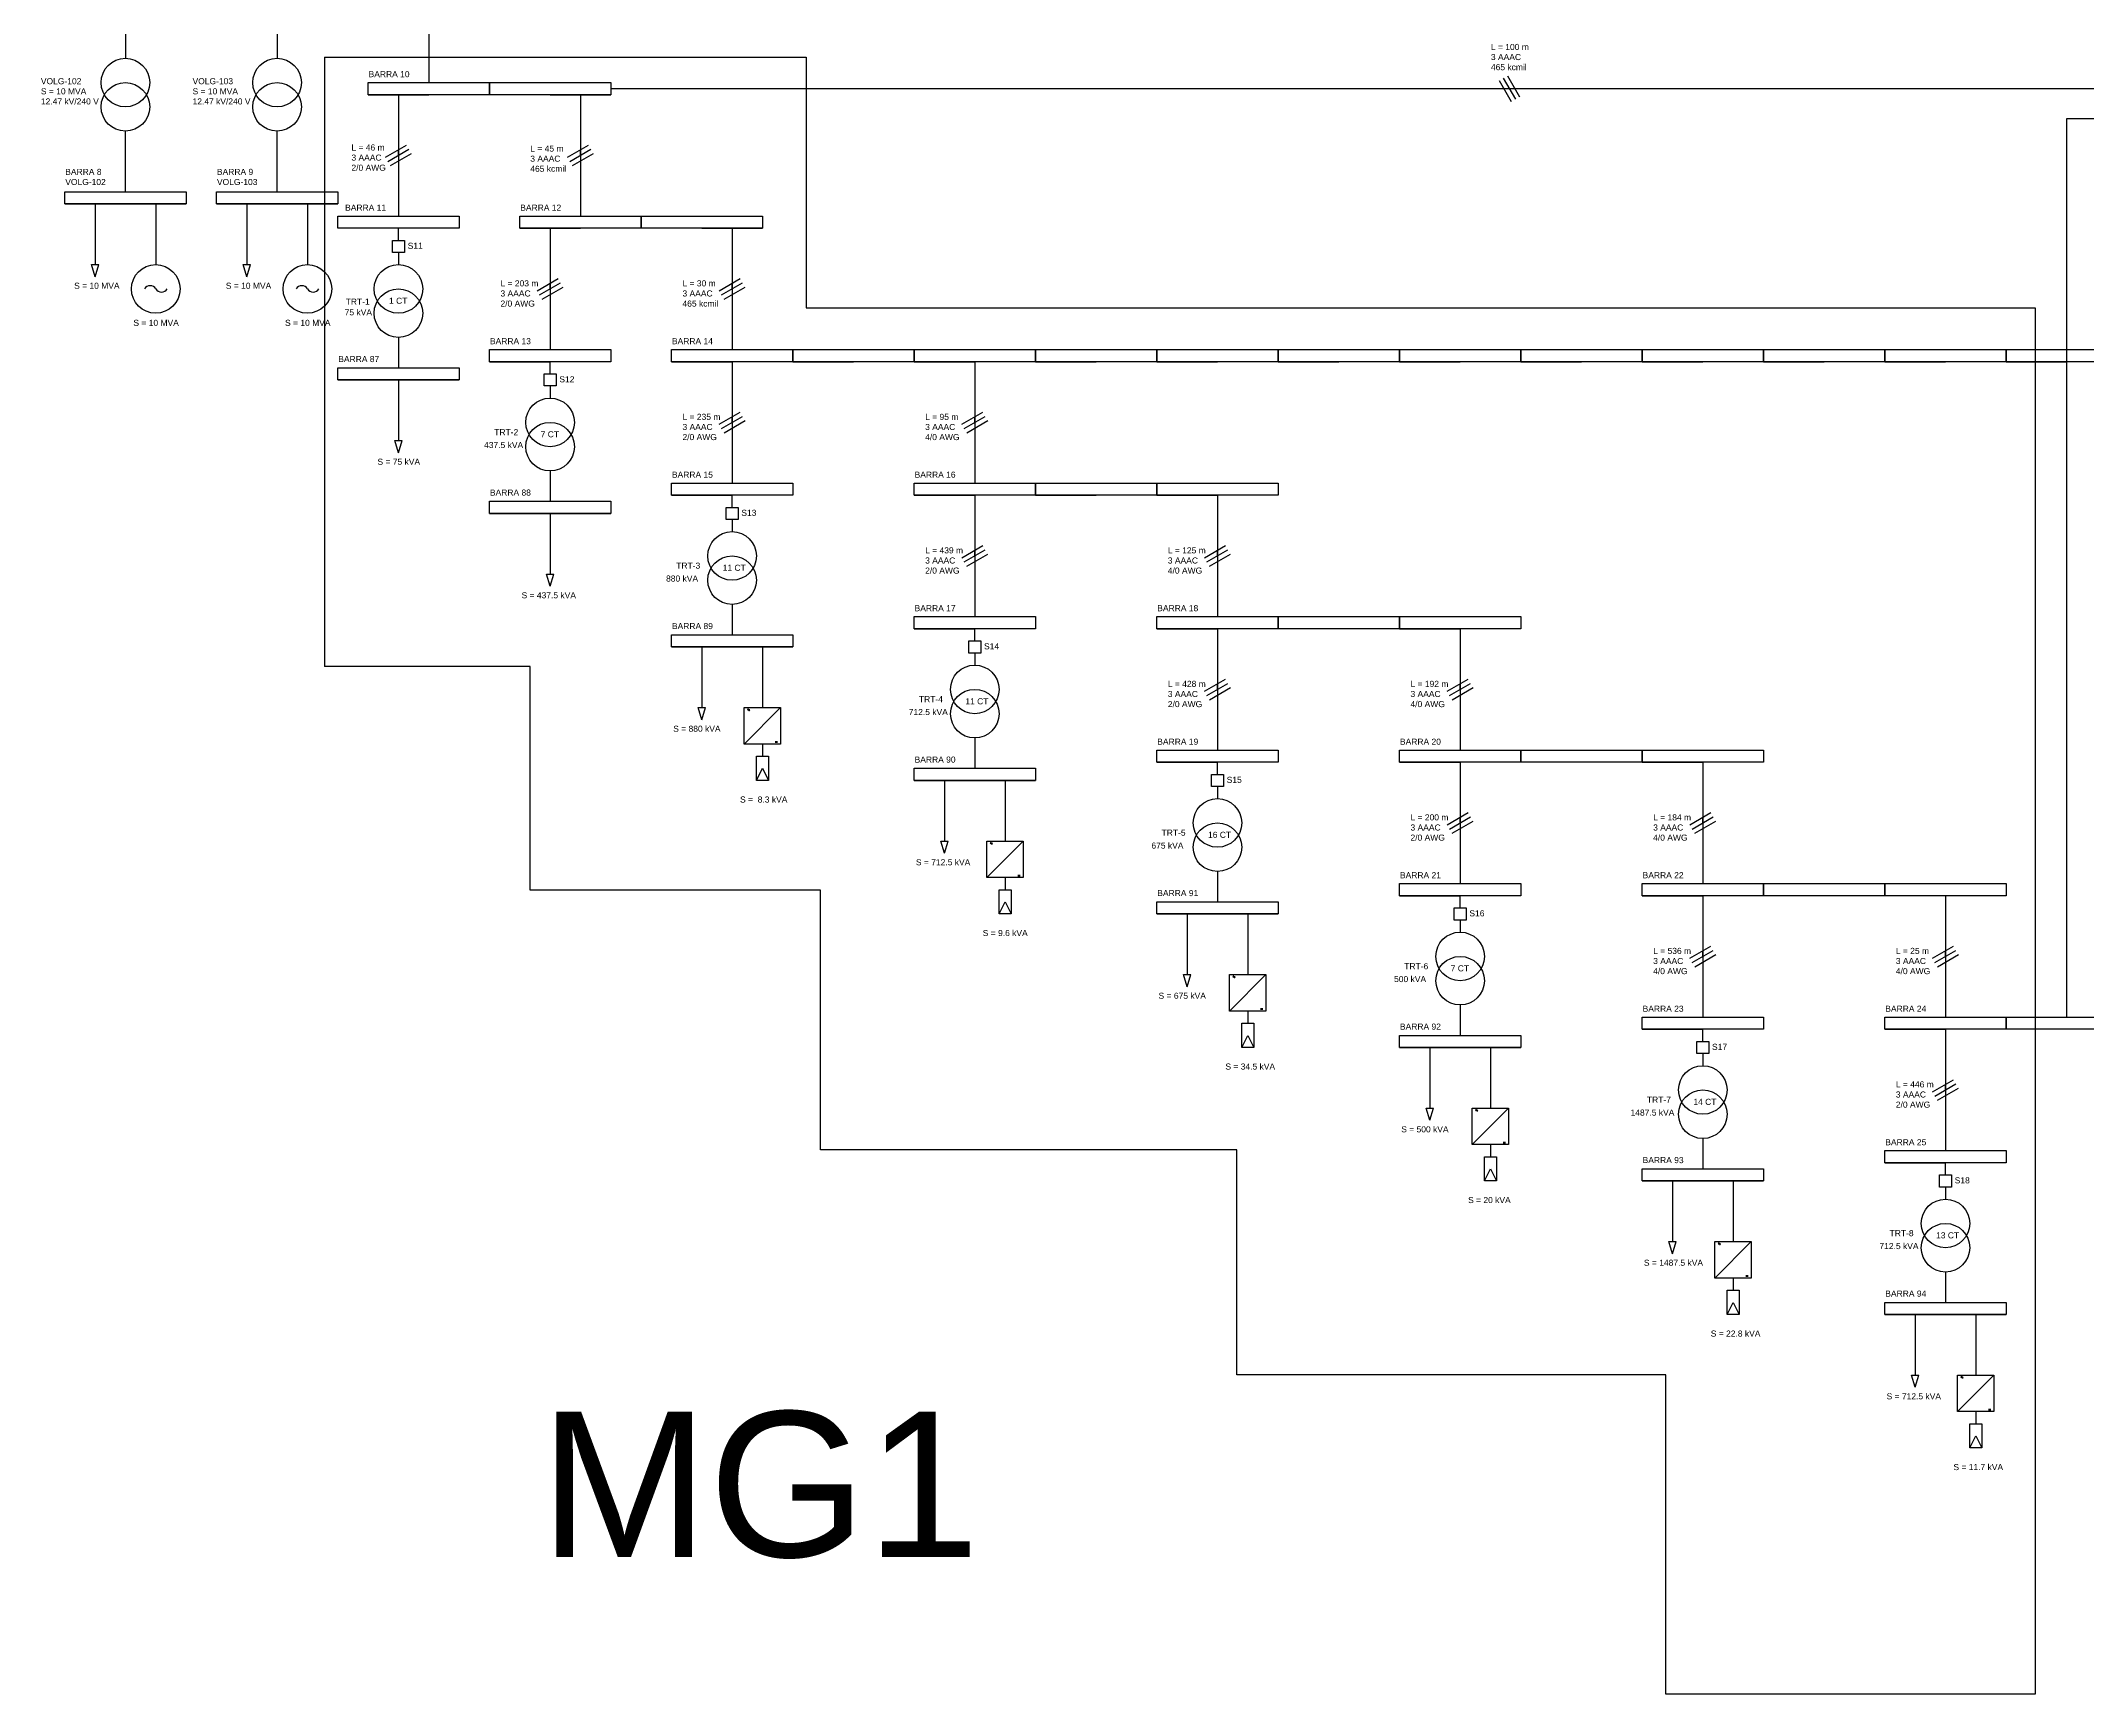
# Model space of a CAD drawing. Header units: millimetres. Extents: x 2288 to 6201, y 295 to 2022.
# Drawn here: x 2288 to 3132, y 942 to 1623 of the extents above; entities that cross this region are included whole.
import ezdxf

# ---------------------------------------------------------------- set-up
doc = ezdxf.new("R2010")
doc.units = ezdxf.units.MM
for name, color, linetype in [('12.47 kV', 210, 'Continuous'), ('240 V', 90, 'Continuous'), ('MG_LINES', 10, 'Continuous'), ('MGs', 7, 'Continuous')]:
    doc.layers.add(name, color=color, linetype=linetype)
doc.styles.get("Standard").update_dxf_attribs({"font": 'arial.ttf'})

msp = doc.modelspace()

# ---------------------------------------------------------------- linework, layer by layer
at = {"layer": '12.47 kV'}
for p, q in [((2448.31, 1655.77), (2448.31, 1605.77)), ((2323.31, 1640.77), (2323.31, 1615.77)), ((2385.81, 1640.77), (2385.81, 1615.77)), ((2423.31, 1600.77), (2448.31, 1600.77)), ((2435.81, 1600.77), (2435.81, 1550.77)), ((2498.31, 1600.77), (2523.31, 1600.77)), ((2510.81, 1600.77), (2510.81, 1550.77)), ((2430.48, 1575), (2439.14, 1580)), ((2431.48, 1573.27), (2440.14, 1578.27)), ((2435.81, 1575.77), (2435.81, 1578.08)), ((2505.48, 1575), (2514.14, 1580)), ((2506.48, 1573.27), (2515.14, 1578.27)), ((2510.81, 1575.77), (2510.81, 1578.08)), ((2432.48, 1571.54), (2441.14, 1576.54)), ((2435.81, 1575.77), (2435.81, 1573.46)), ((2507.48, 1571.54), (2516.14, 1576.54)), ((2510.81, 1575.77), (2510.81, 1573.46)), ((2435.81, 1540.77), (2435.81, 1545.77)), ((2485.81, 1545.77), (2510.81, 1545.77)), ((2498.31, 1545.77), (2498.31, 1495.77)), ((2560.81, 1545.77), (2585.81, 1545.77)), ((2573.31, 1545.77), (2573.31, 1495.77)), ((2435.81, 1535.77), (2435.81, 1530.77)), ((2492.98, 1520), (2501.64, 1525)), ((2493.98, 1518.27), (2502.64, 1523.27)), ((2494.98, 1516.54), (2503.64, 1521.54)), ((2498.31, 1520.77), (2498.31, 1523.08)), ((2498.31, 1520.77), (2498.31, 1518.46)), ((2567.98, 1520), (2576.64, 1525)), ((2568.98, 1518.27), (2577.64, 1523.27)), ((2569.98, 1516.54), (2578.64, 1521.54)), ((2573.31, 1520.77), (2573.31, 1523.08)), ((2573.31, 1520.77), (2573.31, 1518.46)), ((2473.31, 1490.77), (2498.31, 1490.77)), ((2498.31, 1485.77), (2498.31, 1490.77)), ((2548.31, 1490.77), (2573.31, 1490.77)), ((2573.31, 1490.77), (2573.31, 1440.77)), ((2598.31, 1490.77), (2623.31, 1490.77)), ((2648.31, 1490.77), (2673.31, 1490.77)), ((2673.31, 1490.77), (2673.31, 1440.77)), ((2698.31, 1490.77), (2723.31, 1490.77)), ((2748.31, 1490.77), (2773.31, 1490.77)), ((2798.31, 1490.77), (2823.31, 1490.77)), ((2848.31, 1490.77), (2873.31, 1490.77)), ((2898.31, 1490.77), (2923.31, 1490.77)), ((2948.31, 1490.77), (2973.31, 1490.77)), ((2998.31, 1490.77), (3023.31, 1490.77)), ((3048.31, 1490.77), (3073.31, 1490.77)), ((3098.31, 1490.77), (3123.31, 1490.77)), ((2498.31, 1480.77), (2498.31, 1475.77)), ((2567.98, 1465), (2576.64, 1470)), ((2568.98, 1463.27), (2577.64, 1468.27)), ((2573.31, 1465.77), (2573.31, 1468.08)), ((2667.98, 1465), (2676.64, 1470)), ((2668.98, 1463.27), (2677.64, 1468.27)), ((2673.31, 1465.77), (2673.31, 1468.08)), ((2569.98, 1461.54), (2578.64, 1466.54)), ((2573.31, 1465.77), (2573.31, 1463.46)), ((2669.98, 1461.54), (2678.64, 1466.54)), ((2673.31, 1465.77), (2673.31, 1463.46)), ((2548.31, 1435.77), (2573.31, 1435.77)), ((2573.31, 1430.77), (2573.31, 1435.77)), ((2648.31, 1435.77), (2673.31, 1435.77)), ((2673.31, 1435.77), (2673.31, 1385.77)), ((2698.31, 1435.77), (2723.31, 1435.77)), ((2748.31, 1435.77), (2773.31, 1435.77)), ((2773.31, 1435.77), (2773.31, 1385.77)), ((2573.31, 1425.77), (2573.31, 1420.77)), ((2667.98, 1410), (2676.64, 1415)), ((2668.98, 1408.27), (2677.64, 1413.27)), ((2669.98, 1406.54), (2678.64, 1411.54)), ((2673.31, 1410.77), (2673.31, 1413.08)), ((2673.31, 1410.77), (2673.31, 1408.46)), ((2767.98, 1410), (2776.64, 1415)), ((2768.98, 1408.27), (2777.64, 1413.27)), ((2769.98, 1406.54), (2778.64, 1411.54)), ((2773.31, 1410.77), (2773.31, 1413.08)), ((2773.31, 1410.77), (2773.31, 1408.46)), ((2648.31, 1380.77), (2673.31, 1380.77)), ((2673.31, 1375.77), (2673.31, 1380.77)), ((2748.31, 1380.77), (2773.31, 1380.77)), ((2773.31, 1380.77), (2773.31, 1330.77)), ((2848.31, 1380.77), (2873.31, 1380.77)), ((2873.31, 1380.77), (2873.31, 1330.77)), ((2673.31, 1370.77), (2673.31, 1365.77)), ((2767.98, 1355), (2776.64, 1360)), ((2768.98, 1353.27), (2777.64, 1358.27)), ((2773.31, 1355.77), (2773.31, 1358.08)), ((2867.98, 1355), (2876.64, 1360)), ((2868.98, 1353.27), (2877.64, 1358.27)), ((2873.31, 1355.77), (2873.31, 1358.08)), ((2769.98, 1351.54), (2778.64, 1356.54)), ((2773.31, 1355.77), (2773.31, 1353.46)), ((2869.98, 1351.54), (2878.64, 1356.54)), ((2873.31, 1355.77), (2873.31, 1353.46)), ((2748.31, 1325.77), (2773.31, 1325.77)), ((2773.31, 1320.77), (2773.31, 1325.77)), ((2848.31, 1325.77), (2873.31, 1325.77)), ((2873.31, 1325.77), (2873.31, 1275.77)), ((2948.31, 1325.77), (2973.31, 1325.77)), ((2973.31, 1325.77), (2973.31, 1275.77)), ((2773.31, 1315.77), (2773.31, 1310.77)), ((2867.98, 1300), (2876.64, 1305)), ((2868.98, 1298.27), (2877.64, 1303.27)), ((2869.98, 1296.54), (2878.64, 1301.54)), ((2873.31, 1300.77), (2873.31, 1303.08)), ((2873.31, 1300.77), (2873.31, 1298.46)), ((2967.98, 1300), (2976.64, 1305)), ((2968.98, 1298.27), (2977.64, 1303.27)), ((2969.98, 1296.54), (2978.64, 1301.54)), ((2973.31, 1300.77), (2973.31, 1303.08)), ((2973.31, 1300.77), (2973.31, 1298.46)), ((2848.31, 1270.77), (2873.31, 1270.77)), ((2873.31, 1265.77), (2873.31, 1270.77)), ((2948.31, 1270.77), (2973.31, 1270.77)), ((2973.31, 1270.77), (2973.31, 1220.77)), ((3073.31, 1270.77), (3073.31, 1220.77)), ((2873.31, 1260.77), (2873.31, 1255.77)), ((2967.98, 1245), (2976.64, 1250)), ((2968.98, 1243.27), (2977.64, 1248.27)), ((2973.31, 1245.77), (2973.31, 1248.08)), ((3067.98, 1245), (3076.64, 1250)), ((3068.98, 1243.27), (3077.64, 1248.27)), ((3073.31, 1245.77), (3073.31, 1248.08)), ((2969.98, 1241.54), (2978.64, 1246.54)), ((2973.31, 1245.77), (2973.31, 1243.46)), ((3069.98, 1241.54), (3078.64, 1246.54)), ((3073.31, 1245.77), (3073.31, 1243.46)), ((2948.31, 1215.77), (2973.31, 1215.77)), ((2973.31, 1210.77), (2973.31, 1215.77)), ((3048.31, 1215.77), (3073.31, 1215.77)), ((3073.31, 1215.77), (3073.31, 1165.77)), ((2973.31, 1205.77), (2973.31, 1200.77)), ((3067.98, 1190), (3076.64, 1195)), ((3068.98, 1188.27), (3077.64, 1193.27)), ((3069.98, 1186.54), (3078.64, 1191.54)), ((3073.31, 1190.77), (3073.31, 1193.08)), ((3073.31, 1190.77), (3073.31, 1188.46)), ((3048.31, 1160.77), (3073.31, 1160.77)), ((3073.31, 1155.77), (3073.31, 1160.77)), ((3073.31, 1150.77), (3073.31, 1145.77))]:
    msp.add_line(p, q, dxfattribs=at)
for points in [[(2423.31, 1605.77), (2473.31, 1605.77), (2473.31, 1600.77), (2423.31, 1600.77)], [(2473.31, 1605.77), (2523.31, 1605.77), (2523.31, 1600.77), (2473.31, 1600.77)], [(2410.81, 1550.77), (2460.81, 1550.77), (2460.81, 1545.77), (2410.81, 1545.77)], [(2485.81, 1550.77), (2535.81, 1550.77), (2535.81, 1545.77), (2485.81, 1545.77)], [(2535.81, 1550.77), (2585.81, 1550.77), (2585.81, 1545.77), (2535.81, 1545.77)], [(2433.31, 1540.77), (2438.31, 1540.77), (2438.31, 1535.77), (2433.31, 1535.77)], [(2473.31, 1495.77), (2523.31, 1495.77), (2523.31, 1490.77), (2473.31, 1490.77)], [(2548.31, 1495.77), (2598.31, 1495.77), (2598.31, 1490.77), (2548.31, 1490.77)], [(2598.31, 1495.77), (2648.31, 1495.77), (2648.31, 1490.77), (2598.31, 1490.77)], [(2648.31, 1495.77), (2698.31, 1495.77), (2698.31, 1490.77), (2648.31, 1490.77)], [(2698.31, 1495.77), (2748.31, 1495.77), (2748.31, 1490.77), (2698.31, 1490.77)], [(2748.31, 1495.77), (2798.31, 1495.77), (2798.31, 1490.77), (2748.31, 1490.77)], [(2798.31, 1495.77), (2848.31, 1495.77), (2848.31, 1490.77), (2798.31, 1490.77)], [(2848.31, 1495.77), (2898.31, 1495.77), (2898.31, 1490.77), (2848.31, 1490.77)], [(2898.31, 1495.77), (2948.31, 1495.77), (2948.31, 1490.77), (2898.31, 1490.77)], [(2948.31, 1495.77), (2998.31, 1495.77), (2998.31, 1490.77), (2948.31, 1490.77)], [(2998.31, 1495.77), (3048.31, 1495.77), (3048.31, 1490.77), (2998.31, 1490.77)], [(3048.31, 1495.77), (3098.31, 1495.77), (3098.31, 1490.77), (3048.31, 1490.77)], [(3098.31, 1495.77), (3148.31, 1495.77), (3148.31, 1490.77), (3098.31, 1490.77)], [(2495.81, 1485.77), (2500.81, 1485.77), (2500.81, 1480.77), (2495.81, 1480.77)], [(2548.31, 1440.77), (2598.31, 1440.77), (2598.31, 1435.77), (2548.31, 1435.77)], [(2648.31, 1440.77), (2698.31, 1440.77), (2698.31, 1435.77), (2648.31, 1435.77)], [(2698.31, 1440.77), (2748.31, 1440.77), (2748.31, 1435.77), (2698.31, 1435.77)], [(2748.31, 1440.77), (2798.31, 1440.77), (2798.31, 1435.77), (2748.31, 1435.77)], [(2570.81, 1430.77), (2575.81, 1430.77), (2575.81, 1425.77), (2570.81, 1425.77)], [(2648.31, 1385.77), (2698.31, 1385.77), (2698.31, 1380.77), (2648.31, 1380.77)], [(2748.31, 1385.77), (2798.31, 1385.77), (2798.31, 1380.77), (2748.31, 1380.77)], [(2798.31, 1385.77), (2848.31, 1385.77), (2848.31, 1380.77), (2798.31, 1380.77)], [(2848.31, 1385.77), (2898.31, 1385.77), (2898.31, 1380.77), (2848.31, 1380.77)], [(2670.81, 1375.77), (2675.81, 1375.77), (2675.81, 1370.77), (2670.81, 1370.77)], [(2748.31, 1330.77), (2798.31, 1330.77), (2798.31, 1325.77), (2748.31, 1325.77)], [(2848.31, 1330.77), (2898.31, 1330.77), (2898.31, 1325.77), (2848.31, 1325.77)], [(2898.31, 1330.77), (2948.31, 1330.77), (2948.31, 1325.77), (2898.31, 1325.77)], [(2948.31, 1330.77), (2998.31, 1330.77), (2998.31, 1325.77), (2948.31, 1325.77)], [(2770.81, 1320.77), (2775.81, 1320.77), (2775.81, 1315.77), (2770.81, 1315.77)], [(2848.31, 1275.77), (2898.31, 1275.77), (2898.31, 1270.77), (2848.31, 1270.77)], [(2948.31, 1275.77), (2998.31, 1275.77), (2998.31, 1270.77), (2948.31, 1270.77)], [(2998.31, 1275.77), (3048.31, 1275.77), (3048.31, 1270.77), (2998.31, 1270.77)], [(3048.31, 1275.77), (3098.31, 1275.77), (3098.31, 1270.77), (3048.31, 1270.77)], [(2870.81, 1265.77), (2875.81, 1265.77), (2875.81, 1260.77), (2870.81, 1260.77)], [(2948.31, 1220.77), (2998.31, 1220.77), (2998.31, 1215.77), (2948.31, 1215.77)], [(3048.31, 1220.77), (3098.31, 1220.77), (3098.31, 1215.77), (3048.31, 1215.77)], [(3098.31, 1220.77), (3148.31, 1220.77), (3148.31, 1215.77), (3098.31, 1215.77)], [(2970.81, 1210.77), (2975.81, 1210.77), (2975.81, 1205.77), (2970.81, 1205.77)], [(3048.31, 1165.77), (3098.31, 1165.77), (3098.31, 1160.77), (3048.31, 1160.77)], [(3070.81, 1155.77), (3075.81, 1155.77), (3075.81, 1150.77), (3070.81, 1150.77)]]:
    msp.add_lwpolyline(points, close=True, dxfattribs=at)
for centre in [(2323.31, 1605.77), (2385.81, 1605.77), (2435.81, 1520.77), (2498.31, 1465.77), (2573.31, 1410.77), (2673.31, 1355.77), (2773.31, 1300.77), (2873.31, 1245.77), (2973.31, 1190.77), (3073.31, 1135.77)]:
    msp.add_circle(centre, 10, dxfattribs=at)
at = {"layer": '240 V'}
for p, q in [((2323.31, 1560.77), (2323.31, 1585.77)), ((2385.81, 1560.77), (2385.81, 1585.77)), ((2298.31, 1555.77), (2323.31, 1555.77)), ((2310.81, 1555.77), (2310.81, 1530.77)), ((2323.31, 1555.77), (2348.31, 1555.77)), ((2335.81, 1555.77), (2335.81, 1530.77)), ((2360.81, 1555.77), (2385.81, 1555.77)), ((2373.31, 1555.77), (2373.31, 1530.77)), ((2385.81, 1555.77), (2410.81, 1555.77)), ((2398.31, 1555.77), (2398.31, 1530.77)), ((2309.31, 1530.77), (2312.31, 1530.77)), ((2310.81, 1525.77), (2309.31, 1530.77)), ((2310.81, 1525.77), (2312.31, 1530.77)), ((2371.81, 1530.77), (2374.81, 1530.77)), ((2373.31, 1525.77), (2371.81, 1530.77)), ((2373.31, 1525.77), (2374.81, 1530.77)), ((2435.81, 1500.77), (2435.81, 1488.27)), ((2410.81, 1483.27), (2435.81, 1483.27)), ((2435.81, 1483.27), (2460.81, 1483.27)), ((2435.81, 1483.27), (2435.81, 1458.27)), ((2434.31, 1458.27), (2437.31, 1458.27)), ((2435.81, 1453.27), (2434.31, 1458.27)), ((2435.81, 1453.27), (2437.31, 1458.27)), ((2498.31, 1445.77), (2498.31, 1433.27)), ((2473.31, 1428.27), (2498.31, 1428.27)), ((2498.31, 1428.27), (2523.31, 1428.27)), ((2498.31, 1428.27), (2498.31, 1403.27)), ((2496.81, 1403.27), (2499.81, 1403.27)), ((2498.31, 1398.27), (2496.81, 1403.27)), ((2498.31, 1398.27), (2499.81, 1403.27)), ((2573.31, 1390.77), (2573.31, 1378.27)), ((2548.31, 1373.27), (2573.31, 1373.27)), ((2560.81, 1373.27), (2560.81, 1348.27)), ((2573.31, 1373.27), (2598.31, 1373.27)), ((2585.81, 1373.27), (2585.81, 1348.27)), ((2559.31, 1348.27), (2562.31, 1348.27)), ((2560.81, 1343.27), (2559.31, 1348.27)), ((2560.81, 1343.27), (2562.31, 1348.27)), ((2578.31, 1333.27), (2593.31, 1348.27)), ((2585.81, 1333.27), (2585.81, 1328.27)), ((2591, 1334.32), (2592, 1334.32)), ((2591, 1334), (2592, 1334)), ((2673.31, 1335.77), (2673.31, 1323.27)), ((2585.81, 1328.27), (2585.81, 1328.27)), ((2583.31, 1318.27), (2585.81, 1323.27)), ((2585.81, 1323.27), (2588.31, 1318.27)), ((2648.31, 1318.27), (2673.31, 1318.27)), ((2660.81, 1318.27), (2660.81, 1293.27)), ((2673.31, 1318.27), (2698.31, 1318.27)), ((2685.81, 1318.27), (2685.81, 1293.27)), ((2659.31, 1293.27), (2662.31, 1293.27)), ((2660.81, 1288.27), (2659.31, 1293.27)), ((2660.81, 1288.27), (2662.31, 1293.27)), ((2678.31, 1278.27), (2693.31, 1293.27)), ((2685.81, 1278.27), (2685.81, 1273.27)), ((2685.81, 1273.27), (2685.81, 1273.27)), ((2691, 1279.32), (2692, 1279.32)), ((2691, 1279), (2692, 1279)), ((2773.31, 1280.77), (2773.31, 1268.27)), ((2683.31, 1263.27), (2685.81, 1268.27)), ((2685.81, 1268.27), (2688.31, 1263.27)), ((2748.31, 1263.27), (2773.31, 1263.27)), ((2760.81, 1263.27), (2760.81, 1238.27)), ((2773.31, 1263.27), (2798.31, 1263.27)), ((2785.81, 1263.27), (2785.81, 1238.27)), ((2759.31, 1238.27), (2762.31, 1238.27)), ((2760.81, 1233.27), (2759.31, 1238.27)), ((2760.81, 1233.27), (2762.31, 1238.27)), ((2778.31, 1223.27), (2793.31, 1238.27)), ((2785.81, 1223.27), (2785.81, 1218.27)), ((2791, 1224.32), (2792, 1224.32)), ((2791, 1224), (2792, 1224)), ((2873.31, 1225.77), (2873.31, 1213.27)), ((2785.81, 1218.27), (2785.81, 1218.27)), ((2783.31, 1208.27), (2785.81, 1213.27)), ((2785.81, 1213.27), (2788.31, 1208.27)), ((2848.31, 1208.27), (2873.31, 1208.27)), ((2860.81, 1208.27), (2860.81, 1183.27)), ((2873.31, 1208.27), (2898.31, 1208.27)), ((2885.81, 1208.27), (2885.81, 1183.27)), ((2859.31, 1183.27), (2862.31, 1183.27)), ((2860.81, 1178.27), (2859.31, 1183.27)), ((2860.81, 1178.27), (2862.31, 1183.27)), ((2878.31, 1168.27), (2893.31, 1183.27)), ((2885.81, 1168.27), (2885.81, 1163.27)), ((2891, 1169.32), (2892, 1169.32)), ((2891, 1169), (2892, 1169)), ((2973.31, 1170.77), (2973.31, 1158.27)), ((2883.31, 1153.27), (2885.81, 1158.27)), ((2885.81, 1163.27), (2885.81, 1163.27)), ((2885.81, 1158.27), (2888.31, 1153.27)), ((2948.31, 1153.27), (2973.31, 1153.27)), ((2960.81, 1153.27), (2960.81, 1128.27)), ((2973.31, 1153.27), (2998.31, 1153.27)), ((2985.81, 1153.27), (2985.81, 1128.27)), ((2959.31, 1128.27), (2962.31, 1128.27)), ((2960.81, 1123.27), (2959.31, 1128.27)), ((2960.81, 1123.27), (2962.31, 1128.27)), ((2978.31, 1113.27), (2993.31, 1128.27)), ((2985.81, 1113.27), (2985.81, 1108.27)), ((2991, 1114.32), (2992, 1114.32)), ((2991, 1114), (2992, 1114)), ((3073.31, 1115.77), (3073.31, 1103.27)), ((2985.81, 1108.27), (2985.81, 1108.27)), ((2983.31, 1098.27), (2985.81, 1103.27)), ((2985.81, 1103.27), (2988.31, 1098.27)), ((3048.31, 1098.27), (3073.31, 1098.27)), ((3060.81, 1098.27), (3060.81, 1073.27)), ((3073.31, 1098.27), (3098.31, 1098.27)), ((3085.81, 1098.27), (3085.81, 1073.27)), ((3059.31, 1073.27), (3062.31, 1073.27)), ((3060.81, 1068.27), (3059.31, 1073.27)), ((3060.81, 1068.27), (3062.31, 1073.27)), ((3078.31, 1058.27), (3093.31, 1073.27)), ((3085.81, 1058.27), (3085.81, 1053.27)), ((3091, 1059.32), (3092, 1059.32)), ((3091, 1059), (3092, 1059)), ((3083.31, 1043.27), (3085.81, 1048.27)), ((3085.81, 1053.27), (3085.81, 1053.27)), ((3085.81, 1048.27), (3088.31, 1043.27))]:
    msp.add_line(p, q, dxfattribs=at)
for points in [[(2298.31, 1560.77), (2348.31, 1560.77), (2348.31, 1555.77), (2298.31, 1555.77)], [(2360.81, 1560.77), (2410.81, 1560.77), (2410.81, 1555.77), (2360.81, 1555.77)], [(2410.81, 1488.27), (2460.81, 1488.27), (2460.81, 1483.27), (2410.81, 1483.27)], [(2473.31, 1433.27), (2523.31, 1433.27), (2523.31, 1428.27), (2473.31, 1428.27)], [(2548.31, 1378.27), (2598.31, 1378.27), (2598.31, 1373.27), (2548.31, 1373.27)], [(2593.31, 1333.27), (2578.31, 1333.27), (2578.31, 1348.27), (2593.31, 1348.27)], [(2588.31, 1328.27), (2588.31, 1318.27), (2583.31, 1318.27), (2583.31, 1328.27)], [(2648.31, 1323.27), (2698.31, 1323.27), (2698.31, 1318.27), (2648.31, 1318.27)], [(2693.31, 1278.27), (2678.31, 1278.27), (2678.31, 1293.27), (2693.31, 1293.27)], [(2688.31, 1273.27), (2688.31, 1263.27), (2683.31, 1263.27), (2683.31, 1273.27)], [(2748.31, 1268.27), (2798.31, 1268.27), (2798.31, 1263.27), (2748.31, 1263.27)], [(2793.31, 1223.27), (2778.31, 1223.27), (2778.31, 1238.27), (2793.31, 1238.27)], [(2788.31, 1218.27), (2788.31, 1208.27), (2783.31, 1208.27), (2783.31, 1218.27)], [(2848.31, 1213.27), (2898.31, 1213.27), (2898.31, 1208.27), (2848.31, 1208.27)], [(2893.31, 1168.27), (2878.31, 1168.27), (2878.31, 1183.27), (2893.31, 1183.27)], [(2888.31, 1163.27), (2888.31, 1153.27), (2883.31, 1153.27), (2883.31, 1163.27)], [(2948.31, 1158.27), (2998.31, 1158.27), (2998.31, 1153.27), (2948.31, 1153.27)], [(2993.31, 1113.27), (2978.31, 1113.27), (2978.31, 1128.27), (2993.31, 1128.27)], [(2988.31, 1108.27), (2988.31, 1098.27), (2983.31, 1098.27), (2983.31, 1108.27)], [(3048.31, 1103.27), (3098.31, 1103.27), (3098.31, 1098.27), (3048.31, 1098.27)], [(3093.31, 1058.27), (3078.31, 1058.27), (3078.31, 1073.27), (3093.31, 1073.27)], [(3088.31, 1053.27), (3088.31, 1043.27), (3083.31, 1043.27), (3083.31, 1053.27)]]:
    msp.add_lwpolyline(points, close=True, dxfattribs=at)
for centre in [(2323.31, 1595.77), (2385.81, 1595.77), (2335.81, 1520.77), (2398.31, 1520.77), (2435.81, 1510.77), (2498.31, 1455.77), (2573.31, 1400.77), (2673.31, 1345.77), (2773.31, 1290.77), (2873.31, 1235.77), (2973.31, 1180.77), (3073.31, 1125.77)]:
    msp.add_circle(centre, 10, dxfattribs=at)
for centre, radius, start, end in [((2333.46, 1519.36), 2.74, 30.96376, 149.03624), ((2338.17, 1522.18), 2.74, 210.96376, 329.03624), ((2395.96, 1519.36), 2.74, 30.96376, 149.03624), ((2400.67, 1522.18), 2.74, 210.96376, 329.03624), ((2579.88, 1347.3), 0.348, 44.11734, 135.88266), ((2579.88, 1346.98), 0.348, 44.11734, 135.88266), ((2580.38, 1347.79), 0.348, 224.11734, 315.88266), ((2580.38, 1347.47), 0.348, 224.11734, 315.88266), ((2679.88, 1292.3), 0.348, 44.11734, 135.88266), ((2679.88, 1291.98), 0.348, 44.11734, 135.88266), ((2680.38, 1292.79), 0.348, 224.11734, 315.88266), ((2680.38, 1292.47), 0.348, 224.11734, 315.88266), ((2779.88, 1237.3), 0.348, 44.11734, 135.88266), ((2779.88, 1236.98), 0.348, 44.11734, 135.88266), ((2780.38, 1237.79), 0.348, 224.11734, 315.88266), ((2780.38, 1237.47), 0.348, 224.11734, 315.88266), ((2879.88, 1182.3), 0.348, 44.11734, 135.88266), ((2879.88, 1181.98), 0.348, 44.11734, 135.88266), ((2880.38, 1182.79), 0.348, 224.11734, 315.88266), ((2880.38, 1182.47), 0.348, 224.11734, 315.88266), ((2979.88, 1127.3), 0.348, 44.11734, 135.88266), ((2979.88, 1126.98), 0.348, 44.11734, 135.88266), ((2980.38, 1127.79), 0.348, 224.11734, 315.88266), ((2980.38, 1127.47), 0.348, 224.11734, 315.88266), ((3079.88, 1072.3), 0.348, 44.11734, 135.88266), ((3079.88, 1071.98), 0.348, 44.11734, 135.88266), ((3080.38, 1072.79), 0.348, 224.11734, 315.88266), ((3080.38, 1072.47), 0.348, 224.11734, 315.88266)]:
    msp.add_arc(centre, radius, start, end, dxfattribs=at)
at = {"layer": 'MG_LINES'}
for p, q in [((2523.31, 1603.27), (3263.82, 1603.27)), ((2889.34, 1606.6), (2894.34, 1597.94)), ((2891.07, 1607.6), (2896.07, 1598.94)), ((2892.8, 1608.6), (2897.8, 1599.94)), ((3123.31, 1220.77), (3123.31, 1591.01)), ((3123.31, 1591.01), (3873.31, 1591.01))]:
    msp.add_line(p, q, dxfattribs=at)
at = {"layer": 'MGs'}
for p, q in [((2405.34, 1616.2), (2603.89, 1616.2)), ((2405.34, 1616.2), (2405.34, 1365.28)), ((2603.89, 1616.2), (2603.89, 1512.91)), ((2603.89, 1512.91), (3110.23, 1512.91)), ((3110.23, 1512.91), (3110.23, 941.9)), ((2490.15, 1365.28), (2405.34, 1365.28)), ((2490.15, 1273.1), (2490.15, 1365.28)), ((2609.78, 1273.1), (2490.15, 1273.1)), ((2609.78, 1166.13), (2609.78, 1273.1)), ((2781.33, 1166.13), (2609.78, 1166.13)), ((2781.33, 1073.35), (2781.33, 1166.13)), ((2958.03, 1073.35), (2781.33, 1073.35)), ((2958.03, 941.9), (2958.03, 1073.35)), ((3110.23, 941.9), (2958.03, 941.9))]:
    msp.add_line(p, q, dxfattribs=at)

# ---------------------------------------------------------------- texts
at = {"layer": '12.47 kV', "char_height": 2.5, "width": 31.6303, "attachment_point": 1}
for s, insert in [('BARRA 10', (2423.52, 1610.49)), ('VOLG-102\\PS = 10 MVA\\P12.47 kV/240 V', (2288.47, 1607.59)), ('VOLG-103\\PS = 10 MVA\\P12.47 kV/240 V', (2350.97, 1607.59)), ('L = 46 m\\P3 AAAC \\P2/0 AWG ', (2416.44, 1580.28)), ('L = 45 m\\P3 AAAC \\P465 kcmil ', (2490.15, 1579.84)), ('BARRA 11', (2413.84, 1555.49)), ('BARRA 12', (2486.02, 1555.49)), ('L = 203 m\\P3 AAAC \\P2/0 AWG ', (2477.86, 1524.31)), ('L = 30 m\\P3 AAAC \\P465 kcmil ', (2552.86, 1524.31)), ('75 kVA', (2413.67, 1512.38)), ('TRT-1', (2414.07, 1516.78)), ('BARRA 13', (2473.52, 1500.49)), ('BARRA 14', (2548.52, 1500.49)), ('L = 235 m\\P3 AAAC \\P2/0 AWG ', (2552.86, 1469.31)), ('L = 95 m\\P3 AAAC \\P4/0 AWG ', (2652.86, 1469.31)), ('TRT-2', (2475.29, 1463.01)), ('437.5 kVA', (2471.1, 1457.7)), ('BARRA 15', (2548.52, 1445.49)), ('BARRA 16', (2648.52, 1445.49)), ('L = 439 m\\P3 AAAC \\P2/0 AWG ', (2652.86, 1414.31)), ('L = 125 m\\P3 AAAC \\P4/0 AWG ', (2752.86, 1414.31)), ('880 kVA', (2546.1, 1402.7)), ('TRT-3', (2550.29, 1408.01)), ('BARRA 17', (2648.52, 1390.49)), ('BARRA 18', (2748.52, 1390.49)), ('L = 428 m\\P3 AAAC \\P2/0 AWG ', (2752.86, 1359.31)), ('L = 192 m\\P3 AAAC \\P4/0 AWG ', (2852.86, 1359.31)), ('TRT-4', (2650.29, 1353.01)), ('712.5 kVA', (2646.1, 1347.7)), ('BARRA 19', (2748.52, 1335.49)), ('BARRA 20', (2848.52, 1335.49)), ('L = 200 m\\P3 AAAC \\P2/0 AWG ', (2852.86, 1304.31)), ('L = 184 m\\P3 AAAC \\P4/0 AWG ', (2952.86, 1304.31)), ('675 kVA', (2746.1, 1292.7)), ('TRT-5', (2750.29, 1298.01)), ('BARRA 21', (2848.52, 1280.49)), ('BARRA 22', (2948.52, 1280.49)), ('L = 536 m\\P3 AAAC \\P4/0 AWG ', (2952.86, 1249.31)), ('L = 25 m\\P3 AAAC \\P4/0 AWG ', (3052.86, 1249.31)), ('TRT-6', (2850.29, 1243.01)), ('500 kVA', (2846.1, 1237.7)), ('BARRA 23', (2948.52, 1225.49)), ('BARRA 24', (3048.52, 1225.49)), ('L = 446 m\\P3 AAAC \\P2/0 AWG ', (3052.86, 1194.31)), ('1487.5 kVA', (2943.54, 1182.7)), ('TRT-7', (2950.29, 1188.01)), ('BARRA 25', (3048.52, 1170.49)), ('TRT-8', (3050.29, 1133.01)), ('712.5 kVA', (3046.1, 1127.7))]:
    msp.add_mtext(s, dxfattribs=dict(at, insert=insert))
at = {"layer": '12.47 kV', "char_height": 2.5, "attachment_point": 1}
for s, insert in [('S11', (2439.62, 1539.78)), ('S12', (2502.12, 1484.78)), ('S13', (2577.12, 1429.78)), ('S14', (2677.12, 1374.78)), ('S15', (2777.12, 1319.78)), ('S16', (2877.12, 1264.78)), ('S17', (2977.12, 1209.78)), ('S18', (3077.12, 1154.78))]:
    msp.add_mtext_dynamic_manual_height_columns(s, width=0.0328, gutter_width=12.5, heights=[0], dxfattribs=dict(at, insert=insert))
at = {"layer": '240 V', "char_height": 2.5, "width": 31.6303, "attachment_point": 1}
for s, insert in [('BARRA 8\\PVOLG-102', (2298.52, 1570.23)), ('BARRA 9\\PVOLG-103', (2361.02, 1570.23)), ('S = 10 MVA', (2302.17, 1523.32)), ('S = 10 MVA', (2364.67, 1523.32)), ('S = 10 MVA', (2326.59, 1508.04)), ('S = 10 MVA', (2389.09, 1508.04)), ('BARRA 87', (2411.02, 1493.12)), ('S = 75 kVA', (2427.17, 1450.82)), ('BARRA 88', (2473.52, 1438.12)), ('S = 437.5 kVA', (2486.55, 1395.82)), ('BARRA 89', (2548.52, 1383.12)), ('S = 880 kVA', (2549.05, 1340.82)), ('BARRA 90', (2648.52, 1328.12)), ('S =  8.3 kVA', (2576.59, 1311.66)), ('S = 712.5 kVA', (2649.05, 1285.82)), ('BARRA 91', (2748.52, 1273.12)), ('S = 675 kVA', (2749.05, 1230.82)), ('BARRA 92', (2848.52, 1218.12)), ('S = 34.5 kVA', (2776.59, 1201.66)), ('S = 500 kVA', (2849.05, 1175.82)), ('BARRA 93', (2948.52, 1163.12)), ('S = 20 kVA', (2876.59, 1146.66)), ('S = 1487.5 kVA', (2949.05, 1120.82)), ('BARRA 94', (3048.52, 1108.12)), ('S = 22.8 kVA', (2976.59, 1091.66)), ('S = 712.5 kVA', (3049.05, 1065.82)), ('S = 11.7 kVA', (3076.59, 1036.66))]:
    msp.add_mtext(s, dxfattribs=dict(at, insert=insert))
at = {"layer": '240 V', "char_height": 2.5, "attachment_point": 1}
for s, insert in [('1 CT', (2431.93, 1517.13)), ('7 CT', (2494.43, 1462.13)), ('11 CT', (2569.43, 1407.13)), ('11 CT', (2669.43, 1352.13)), ('16 CT', (2769.43, 1297.13)), ('7 CT', (2869.43, 1242.13)), ('14 CT', (2969.43, 1187.13)), ('13 CT', (3069.43, 1132.13))]:
    msp.add_mtext_dynamic_manual_height_columns(s, width=11.2688, gutter_width=12.5, heights=[0], dxfattribs=dict(at, insert=insert))
at = {"layer": '240 V', "color": 3, "insert": (2676.59, 1256.66), "char_height": 2.5, "width": 31.6303, "attachment_point": 1}
msp.add_mtext('S = 9.6 kVA', dxfattribs=at)
at = {"layer": 'MG_LINES', "insert": (2886, 1621.7), "char_height": 2.5, "width": 31.6303, "attachment_point": 1}
msp.add_mtext('L = 100 m\\P3 AAAC \\P465 kcmil', dxfattribs=at)
at = {"layer": 'MGs', "insert": (2493.96, 1058.28), "char_height": 59.9, "attachment_point": 1}
msp.add_mtext_dynamic_manual_height_columns('MG1', width=712.7886, gutter_width=299.5, heights=[0], dxfattribs=at)

doc.saveas('drawing.dxf')
